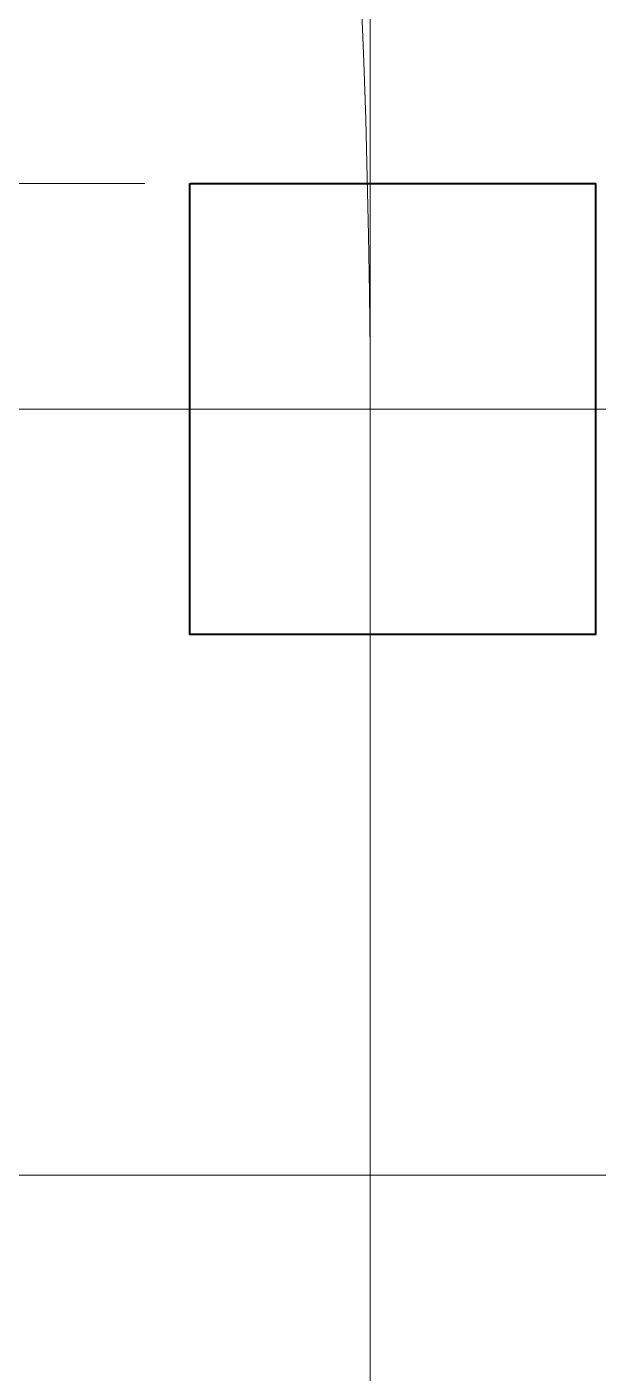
# Model space of a CAD drawing. Header units: millimetres. Extents: x 4739419 to 5837985, y 2291271 to 3446271.
# Drawn here: x 5041350 to 5042617, y 2401952 to 2404939 of the extents above; entities that cross this region are included whole.
import ezdxf

# ---------------------------------------------------------------- set-up
doc = ezdxf.new("R2010")
doc.units = ezdxf.units.MM
doc.layers.get('0').update_dxf_attribs({"color": 255})
for name, color, linetype, lineweight in [('XR-평면도$0$A-CNTL', 9, 'Continuous', 15), ('XR-평면도$0$A-CONC-LIN1', 9, 'Continuous', 40), ('XR-평면도$0$A-ELEV-LIN3', 9, 'Continuous', 18)]:
    doc.layers.add(name, color=color, linetype=linetype, lineweight=lineweight)

# ---------------------------------------------------------------- blocks, each defined once
blk = doc.blocks.new('XR-평면도$0$진입램프기둥 기준')
at = {"layer": 'XR-평면도$0$A-CONC-LIN1'}
blk.add_lwpolyline([(786299.1, 1272500.7), (785399.1, 1272500.7), (785399.1, 1273500.7), (786299.1, 1273500.7)], close=True, dxfattribs=at)
blk = doc.blocks.new('XR-평면도$0$RAMP_올라감(기준층) (210411)')
at = {"layer": 'XR-평면도$0$A-CNTL', "ltscale": 300}
for points in [[(-20700, 40700), (-20700, -40700)], [(-25700, -15000), (25700, -15000)]]:
    blk.add_lwpolyline(points, dxfattribs=at)
blk.add_lwpolyline([(-20700, 15000), (-20700, -15000, 0.414214), (0, -35700, 0.414214), (20700, -15000), (20700, 15000, 0.414214), (0, 35700, 0.414214)], format="xyb", close=True, dxfattribs=at)
at = {"layer": 'XR-평면도$0$A-CONC-LIN1'}
blk.add_lwpolyline([(-20300, -15500), (-21200, -15500), (-21200, -14500), (-20300, -14500)], close=True, dxfattribs=at)
at = {"layer": 'XR-평면도$0$A-ELEV-LIN3'}
blk.add_lwpolyline([(-20200, -15500), (-11800, -15500)], dxfattribs=at)
blk.add_blockref('XR-평면도$0$진입램프기둥 기준', (-806599.1, -1288000.7))
blk = doc.blocks.new('XR-평면도$0$중심선(210216)')
at = {"layer": 'XR-평면도$0$A-CNTL', "ltscale": 300}
for points in [[(176000, 206000), (176000, -10000)], [(-10000, 66000), (186000, 66000)]]:
    blk.add_lwpolyline(points, dxfattribs=at)

msp = doc.modelspace()

# ---------------------------------------------------------------- block references
at = {"rotation": 180}
msp.add_blockref('XR-평면도$0$RAMP_올라감(기준층) (210411)', (5021411.8, 2389091.2), dxfattribs=at)
at = {"layer": 'XR-평면도$0$A-CNTL'}
msp.add_blockref('XR-평면도$0$중심선(210216)', (4866111.8, 2336391.2), dxfattribs=at)

doc.saveas('drawing.dxf')
